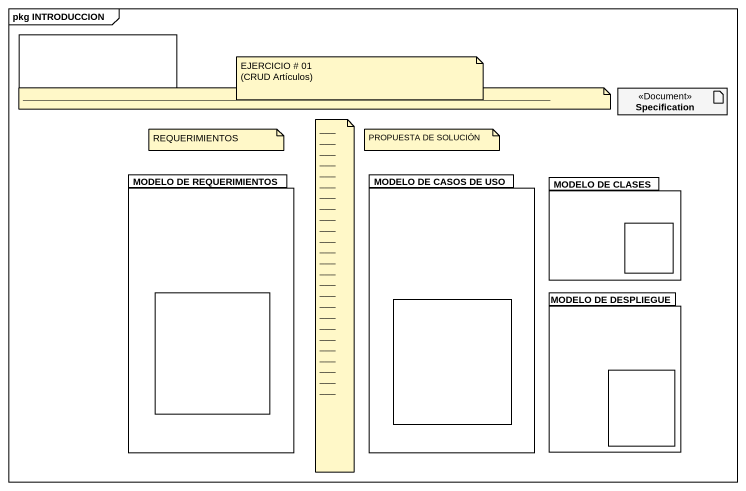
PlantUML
@startuml
mainframe pkg INTRODUCCION
rectangle " " as rectangle1
artifact Specification <<Document>> #F5F5F5
package "MODELO DE REQUERIMIENTOS" as MODELO_DE_REQUERIMIENTOS #FFFFFF {
  rectangle " " as rectangle3 #FFFFFF
}
package "MODELO DE CASOS DE USO" as MODELO_DE_CASOS_DE_USO #FFFFFF {
  rectangle " " as rectangle4 #FFFFFF
}
package "MODELO DE CLASES" as MODELO_DE_CLASES #FFFFFF {
  rectangle " " as rectangle2
}
package "MODELO DE DESPLIEGUE" as MODELO_DE_DESPLIEGUE #FFFFFF {
  rectangle " " as rectangle5
}
note as N1
  ~__~__~__~__~__~__~__~__~__~__~__~__~__~__~__~__~__~__~__~__~__~__~__~__~__~__~__~__~__~__~__~__~__~__~__~__~__~__~__~__~__~__~__~__~__~__~__~__~__~__~__~__~__~__~__~___
end note
note as N2
  EJERCICIO # 01
  (CRUD Artículos)
end note
note as N3
  REQUERIMIENTOS
end note
note as N4
  ~___
  ~___
  ~___
  ~___
  ~___
  ~___
  ~___
  ~___
  ~___
  ~___
  ~___
  ~___
  ~___
  ~___
  ~___
  ~___
  ~___
  ~___
  ~___
  ~___
  ~___
  ~___
  ~___
  ~___
  ~___
end note
note as N5
  PROPUESTA DE SOLUCIÓN
end note
@enduml
